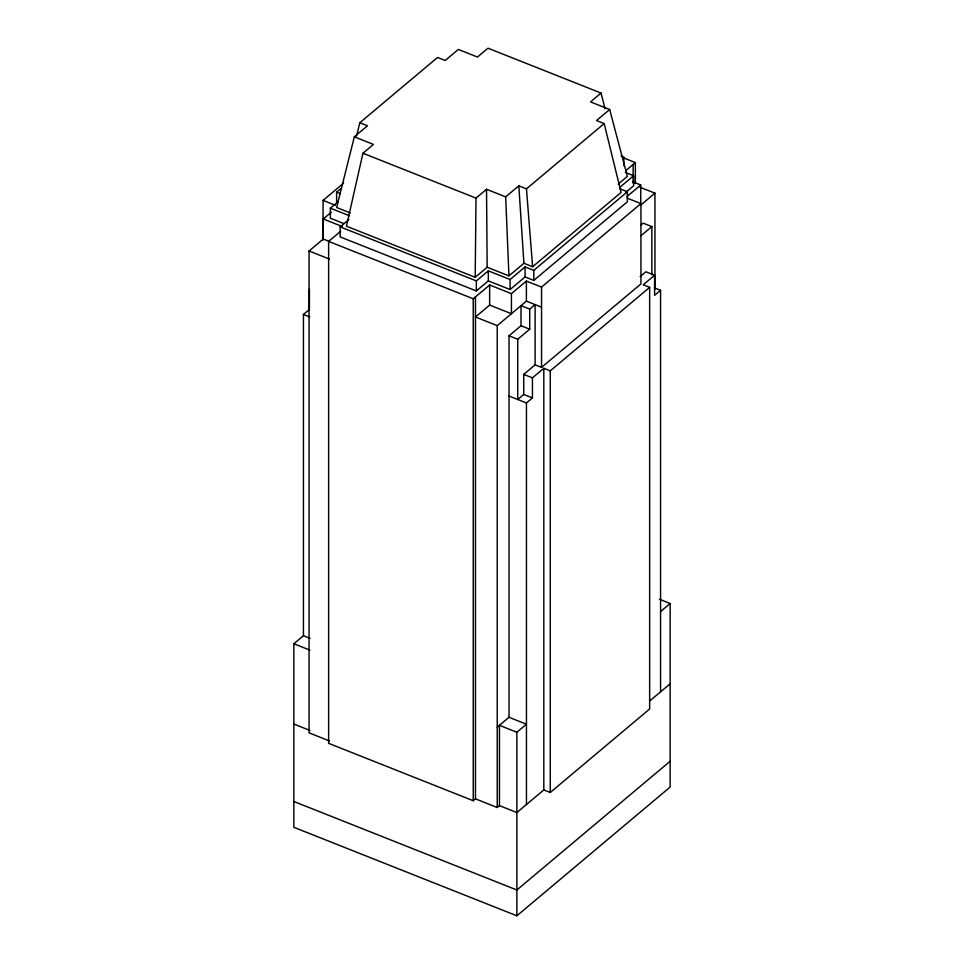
<?xml version="1.0" encoding="UTF-8"?>
<svg xmlns="http://www.w3.org/2000/svg" width="964" height="964" viewBox="0 0 964 964"><rect width="100%" height="100%" fill="white"/><g stroke="black" fill="none" stroke-linecap="round" stroke-linejoin="round"><path stroke-width="1.45" d="M475.192 277.283L476.011 198.114L486.531 189.281L505.666 196.861L518.813 185.823L526.465 188.86L604.175 123.573L621.093 192.426L532.622 266.751L523.91 263.293L508.944 275.873L487.157 267.233L475.192 277.283L346.45 226.203L362.946 153.24L373.454 144.407L354.33 136.816L336.641 207.501L350.257 212.911M356.584 135.9L359.825 122.741L437.536 57.454L445.187 60.491L458.334 49.441L477.469 57.033L487.989 48.2L601.054 93.062L605.091 108.872M354.33 136.816L367.477 125.778L359.825 122.741M323.061 240.036L323.061 200.392L343.63 183.112M336.617 202.187L336.617 192.149L341.184 188.305M343.979 223.612L330.363 218.213L330.363 208.176L338.424 201.404M329.483 740.942L309.058 732.845L309.058 250.977L323.253 239.06L323.253 218.973L331.315 212.201M619.912 188.787L627.383 191.752L533.779 270.378L525.067 266.92L510.101 279.5L488.326 270.86L488.326 280.898L476.349 290.959L340.172 236.915L340.172 226.877L348.872 219.563M475.457 296.924L475.457 798.867L473.24 800.723L328.628 743.34L328.628 241.398L340.666 231.288M659.424 599.234L670.149 603.488L670.149 787.046L516.873 915.8L293.851 827.305L293.851 643.759L303.431 635.71L303.431 314.469L309.42 309.432L309.42 289.357M601.054 93.062L590.546 101.907L609.67 109.498L627.359 176.4L618.141 184.136M609.67 109.498L596.523 120.536L604.175 123.573M476.349 290.959L476.349 280.91L488.326 270.86M473.24 800.723L473.24 298.78L489.64 285.007L511.426 293.646L526.392 281.066L541.551 287.079L640.94 203.597L627.154 198.126M625.516 170.857L635.372 162.579L622.865 157.614M619.816 187.329L633.637 175.725L625.467 172.484M489.64 285.007L489.64 305.082L475.457 316.999L497.231 325.639L526.392 301.142L526.392 281.066M488.326 280.898L510.101 289.537L525.067 276.957L525.067 266.92M625.576 192.535L633.637 185.763L633.637 175.725M626.925 196.608L640.747 185.004L632.577 181.762M525.067 276.957L533.779 280.416L627.383 201.789L627.383 191.752M639.963 187.221L654.942 193.162L640.747 205.079L640.747 185.004M529.718 309.131L535.104 304.6L535.104 364.838L523.729 374.394L523.729 394.469L517.74 399.494L517.74 339.268L529.718 329.206L529.718 309.131L521.006 305.672L521.006 325.748L509.028 335.809L509.028 717.288L497.231 727.193M640.964 224.974L643.145 223.142L651.857 226.6L651.857 274.788M640.964 235.746L651.857 226.6M640.18 276.572L645.868 271.788L654.58 275.246L654.58 295.321L660.569 290.297L654.339 287.826M535.104 364.838L541.551 367.392L640.94 283.898L640.94 203.597M526.452 804.506L526.452 402.952L532.441 397.927L532.441 377.852L543.817 368.296L550.263 370.851L649.652 287.356L643.205 284.802L654.58 275.246M516.873 915.8L516.873 732.242L526.452 724.205L509.028 717.288M660.569 611.538L670.149 603.488M475.457 798.867L497.231 807.507L499.448 805.639L499.448 725.338L516.873 732.242M543.817 368.296L543.817 789.926L516.873 812.556L499.448 805.639M649.712 700.961L670.149 683.801M543.817 789.926L550.263 792.48L649.652 708.986L649.652 287.356M670.149 761.235L516.873 889.989L293.851 801.494M621.057 155.927L623.829 157.024L623.829 165.627M362.946 153.24L476.011 198.114M336.617 192.149L340.352 193.631M323.061 200.392L335.46 205.308M330.363 208.176L349.426 215.743M323.253 218.973L342.304 226.54M340.172 226.877L476.349 280.91M526.392 301.142L541.551 307.167M323.253 239.06L328.7 241.217M489.64 305.082L511.426 313.722L511.426 293.646M328.628 241.398L473.24 298.78M521.006 325.748L529.718 329.206M309.058 250.977L329.483 259.075M509.028 335.809L517.74 339.268M523.729 374.394L532.441 377.852M523.729 394.469L532.441 397.927M303.431 314.469L309.661 316.927M509.028 396.047L526.452 402.952M303.431 635.71L310.131 638.361M293.851 643.759L309.938 650.134M293.851 724.06L309.938 730.447M526.465 188.86L532.622 266.751M518.813 185.823L523.91 263.293M505.666 196.861L508.944 275.873M486.531 189.281L487.157 267.233M660.569 290.297L660.569 691.851M654.942 193.162L654.942 289.417M635.372 162.579L635.372 183.618M633.155 164.446L633.155 183.088M550.263 370.851L550.263 792.48M541.551 287.079L541.551 367.392M533.779 270.378L533.779 280.416M510.101 279.5L510.101 289.537M497.231 325.639L497.231 807.507"/></g></svg>
